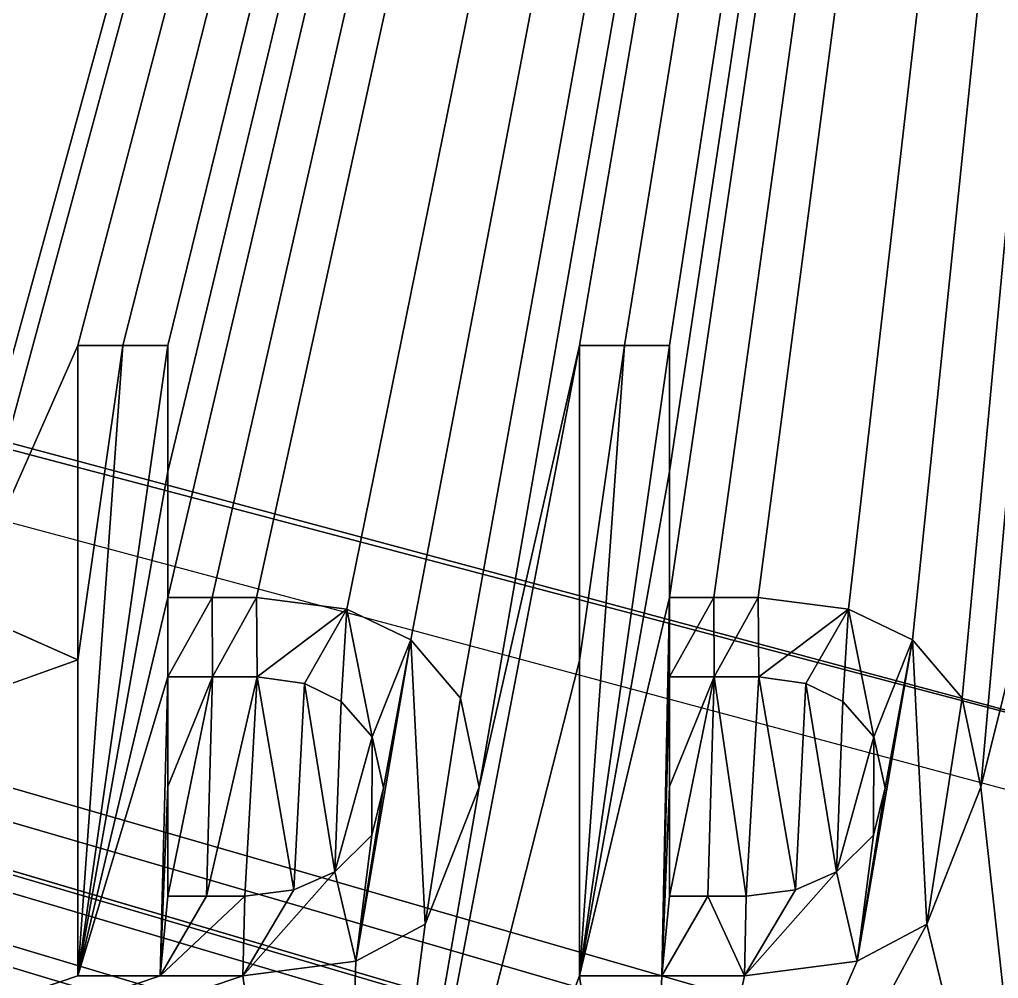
# Model space of a CAD drawing. Header units: millimetres. Extents: x -228 to 228, y -204 to 237.
# Drawn here: x -4.8 to -1.631, y -117.709 to -114.606 of the extents above; entities that cross this region are included whole.
import ezdxf

# ---------------------------------------------------------------- set-up
doc = ezdxf.new("R2010")
doc.units = ezdxf.units.MM
doc.header["$LTSCALE"] = 127.314815
for name, color, linetype in [('1', 7, 'CONTINUOUS'), ('1677', 7, 'CONTINUOUS'), ('1685', 7, 'CONTINUOUS'), ('1686', 7, 'CONTINUOUS'), ('1687', 7, 'CONTINUOUS'), ('1688', 7, 'CONTINUOUS'), ('1689', 7, 'CONTINUOUS'), ('1690', 7, 'CONTINUOUS'), ('1691', 7, 'CONTINUOUS'), ('1692', 7, 'CONTINUOUS'), ('1693', 7, 'CONTINUOUS'), ('1694', 7, 'CONTINUOUS'), ('1695', 7, 'CONTINUOUS'), ('1696', 7, 'CONTINUOUS'), ('1697', 7, 'CONTINUOUS'), ('1698', 7, 'CONTINUOUS'), ('1699', 7, 'CONTINUOUS'), ('1700', 7, 'CONTINUOUS'), ('1701', 7, 'CONTINUOUS'), ('1702', 7, 'CONTINUOUS'), ('1703', 7, 'CONTINUOUS'), ('1704', 7, 'CONTINUOUS'), ('1705', 7, 'CONTINUOUS'), ('1706', 7, 'CONTINUOUS'), ('1707', 7, 'CONTINUOUS'), ('1708', 7, 'CONTINUOUS'), ('1709', 7, 'CONTINUOUS'), ('1710', 7, 'CONTINUOUS'), ('1711', 7, 'CONTINUOUS'), ('1712', 7, 'CONTINUOUS'), ('1713', 7, 'CONTINUOUS'), ('1714', 7, 'CONTINUOUS'), ('1783', 7, 'CONTINUOUS'), ('1798', 7, 'CONTINUOUS'), ('28', 7, 'CONTINUOUS'), ('54', 7, 'CONTINUOUS'), ('605', 7, 'CONTINUOUS')]:
    doc.layers.add(name, color=color, linetype=linetype)

msp = doc.modelspace()

# ---------------------------------------------------------------- linework, layer by layer
at = {"layer": '1', "color": 5, "linetype": 'Continuous'}
for points in [[(-46.6587, -149.7844, 1032.7733), (0, -151.9445, 1033.2844), (-24.976, -93.2118, 1037.8927), (-46.6587, -149.7844, 1032.7733)], [(-24.976, -93.2118, 1037.8927), (0, -151.9445, 1033.2844), (0, -96.5, 1037.8927), (-24.976, -93.2118, 1037.8927)]]:
    msp.add_3dface(points, dxfattribs=at)
at = {"layer": '1677', "color": 5, "linetype": 'Continuous'}
for points in [[(-4.3198, -115.6613, 1028.3033), (-4.3198, -116.0688, 1028.2715), (-4.6118, -117.7, 1028.1425), (-4.3198, -115.6613, 1028.3033)], [(-4.4658, -115.6613, 1028.3028), (-4.3198, -115.6613, 1028.3033), (-4.6118, -117.7, 1028.1425), (-4.4658, -115.6613, 1028.3028)], [(-4.6118, -115.6613, 1028.3024), (-4.4658, -115.6613, 1028.3028), (-4.6118, -116.6775, 1028.223), (-4.6118, -115.6613, 1028.3024)], [(-4.6118, -116.6775, 1028.223), (-4.4658, -115.6613, 1028.3028), (-4.6118, -117.7, 1028.1425), (-4.6118, -116.6775, 1028.223)], [(-2.6958, -115.6613, 1028.3071), (-2.6958, -116.0688, 1028.2754), (-2.9879, -117.7, 1028.1466), (-2.6958, -115.6613, 1028.3071)], [(-2.8419, -115.6613, 1028.3068), (-2.6958, -115.6613, 1028.3071), (-2.9879, -117.7, 1028.1466), (-2.8419, -115.6613, 1028.3068)], [(-2.9879, -115.6613, 1028.3065), (-2.8419, -115.6613, 1028.3068), (-2.9879, -116.6807, 1028.2269), (-2.9879, -115.6613, 1028.3065)], [(-2.9879, -116.6807, 1028.2269), (-2.8419, -115.6613, 1028.3068), (-2.9879, -117.7, 1028.1466), (-2.9879, -116.6807, 1028.2269)], [(-4.3198, -116.0688, 1028.2715), (-4.3198, -116.4762, 1028.2397), (-4.6118, -117.7, 1028.1425), (-4.3198, -116.0688, 1028.2715)], [(-2.6958, -116.0688, 1028.2754), (-2.6958, -116.4762, 1028.2435), (-2.9879, -117.7, 1028.1466), (-2.6958, -116.0688, 1028.2754)], [(-4.6118, -117.7, 1028.1425), (-4.3198, -116.4762, 1028.2397), (-4.3198, -116.7332, 1028.2195), (-4.6118, -117.7, 1028.1425)], [(-4.3198, -116.4762, 1028.2397), (-4.1766, -116.4762, 1028.2401), (-4.3198, -116.7332, 1028.2195), (-4.3198, -116.4762, 1028.2397)], [(-4.3198, -116.7332, 1028.2195), (-4.1766, -116.4762, 1028.2401), (-4.1752, -116.7332, 1028.2199), (-4.3198, -116.7332, 1028.2195)], [(-4.1766, -116.4762, 1028.2401), (-4.0335, -116.4762, 1028.2405), (-4.1752, -116.7332, 1028.2199), (-4.1766, -116.4762, 1028.2401)], [(-4.1752, -116.7332, 1028.2199), (-4.0335, -116.4762, 1028.2405), (-4.0306, -116.7332, 1028.2203), (-4.1752, -116.7332, 1028.2199)], [(-4.0335, -116.4762, 1028.2405), (-3.7405, -116.514, 1028.2383), (-4.0306, -116.7332, 1028.2203), (-4.0335, -116.4762, 1028.2405)], [(-2.9879, -117.7, 1028.1466), (-2.6958, -116.4762, 1028.2435), (-2.7207, -117.7, 1028.1471), (-2.9879, -117.7, 1028.1466)], [(-2.7207, -117.7, 1028.1471), (-2.6958, -116.4762, 1028.2435), (-2.6958, -116.7332, 1028.2234), (-2.7207, -117.7, 1028.1471)], [(-2.6958, -116.4762, 1028.2435), (-2.5527, -116.4762, 1028.2438), (-2.6958, -116.7332, 1028.2234), (-2.6958, -116.4762, 1028.2435)], [(-2.6958, -116.7332, 1028.2234), (-2.5527, -116.4762, 1028.2438), (-2.5513, -116.7332, 1028.2236), (-2.6958, -116.7332, 1028.2234)], [(-2.5527, -116.4762, 1028.2438), (-2.4096, -116.4762, 1028.244), (-2.5513, -116.7332, 1028.2236), (-2.5527, -116.4762, 1028.2438)], [(-2.5513, -116.7332, 1028.2236), (-2.4096, -116.4762, 1028.244), (-2.4067, -116.7332, 1028.2239), (-2.5513, -116.7332, 1028.2236)], [(-2.4096, -116.4762, 1028.244), (-2.1166, -116.514, 1028.2415), (-2.4067, -116.7332, 1028.2239), (-2.4096, -116.4762, 1028.244)], [(-4.0306, -116.7332, 1028.2203), (-3.7405, -116.514, 1028.2383), (-3.8782, -116.7547, 1028.2191), (-4.0306, -116.7332, 1028.2203)], [(-3.8782, -116.7547, 1028.2191), (-3.7405, -116.514, 1028.2383), (-3.7593, -116.8126, 1028.2148), (-3.8782, -116.7547, 1028.2191)], [(-3.7593, -116.8126, 1028.2148), (-3.7405, -116.514, 1028.2383), (-3.6582, -116.927, 1028.2061), (-3.7593, -116.8126, 1028.2148)], [(-3.7405, -116.514, 1028.2383), (-3.5338, -116.6132, 1028.231), (-3.6582, -116.927, 1028.2061), (-3.7405, -116.514, 1028.2383)], [(-2.4067, -116.7332, 1028.2239), (-2.1166, -116.514, 1028.2415), (-2.2543, -116.7547, 1028.2224), (-2.4067, -116.7332, 1028.2239)], [(-2.2543, -116.7547, 1028.2224), (-2.1166, -116.514, 1028.2415), (-2.1354, -116.8126, 1028.218), (-2.2543, -116.7547, 1028.2224)], [(-2.1354, -116.8126, 1028.218), (-2.1166, -116.514, 1028.2415), (-2.0342, -116.927, 1028.2092), (-2.1354, -116.8126, 1028.218)], [(-2.1166, -116.514, 1028.2415), (-1.9099, -116.6132, 1028.234), (-2.0342, -116.927, 1028.2092), (-2.1166, -116.514, 1028.2415)], [(-3.7121, -117.6527, 1028.1487), (-3.5338, -116.6132, 1028.231), (-3.4874, -117.5331, 1028.1587), (-3.7121, -117.6527, 1028.1487)], [(-3.5338, -116.6132, 1028.231), (-3.7121, -117.6527, 1028.1487), (-3.6217, -117.0925, 1028.1932), (-3.5338, -116.6132, 1028.231)], [(-3.6582, -116.927, 1028.2061), (-3.5338, -116.6132, 1028.231), (-3.6217, -117.0925, 1028.1932), (-3.6582, -116.927, 1028.2061)], [(-3.4874, -117.5331, 1028.1587), (-3.5338, -116.6132, 1028.231), (-3.3729, -116.8025, 1028.2165), (-3.4874, -117.5331, 1028.1587)], [(-2.0882, -117.6527, 1028.1519), (-1.9099, -116.6132, 1028.234), (-1.8635, -117.5331, 1028.1616), (-2.0882, -117.6527, 1028.1519)], [(-1.9099, -116.6132, 1028.234), (-2.0882, -117.6527, 1028.1519), (-1.9978, -117.0925, 1028.1962), (-1.9099, -116.6132, 1028.234)], [(-2.0342, -116.927, 1028.2092), (-1.9099, -116.6132, 1028.234), (-1.9978, -117.0925, 1028.1962), (-2.0342, -116.927, 1028.2092)], [(-1.8635, -117.5331, 1028.1616), (-1.9099, -116.6132, 1028.234), (-1.749, -116.8025, 1028.2193), (-1.8635, -117.5331, 1028.1616)], [(-4.3446, -117.7, 1028.1433), (-4.6118, -117.7, 1028.1425), (-4.3198, -116.7332, 1028.2195), (-4.3446, -117.7, 1028.1433)], [(-4.3446, -117.7, 1028.1433), (-4.3198, -116.7332, 1028.2195), (-4.3198, -117.0881, 1028.1916), (-4.3446, -117.7, 1028.1433)], [(-2.7207, -117.7, 1028.1471), (-2.6958, -116.7332, 1028.2234), (-2.6958, -117.0881, 1028.1955), (-2.7207, -117.7, 1028.1471)], [(-3.3121, -117.0896, 1028.1941), (-3.4874, -117.5331, 1028.1587), (-3.3729, -116.8025, 1028.2165), (-3.3121, -117.0896, 1028.1941)], [(-1.6882, -117.0896, 1028.1968), (-1.8635, -117.5331, 1028.1616), (-1.749, -116.8025, 1028.2193), (-1.6882, -117.0896, 1028.1968)], [(-4.3198, -117.443, 1028.1637), (-4.3446, -117.7, 1028.1433), (-4.3198, -117.0881, 1028.1916), (-4.3198, -117.443, 1028.1637)], [(-3.6217, -117.0925, 1028.1932), (-3.7121, -117.6527, 1028.1487), (-3.6598, -117.2458, 1028.181), (-3.6217, -117.0925, 1028.1932)], [(-2.6958, -117.443, 1028.1675), (-2.7207, -117.7, 1028.1471), (-2.6958, -117.0881, 1028.1955), (-2.6958, -117.443, 1028.1675)], [(-1.9978, -117.0925, 1028.1962), (-2.0882, -117.6527, 1028.1519), (-2.0359, -117.2458, 1028.1841), (-1.9978, -117.0925, 1028.1962)], [(-3.6598, -117.2458, 1028.181), (-3.7121, -117.6527, 1028.1487), (-3.7792, -117.3644, 1028.1713), (-3.6598, -117.2458, 1028.181)], [(-2.0359, -117.2458, 1028.1841), (-2.0882, -117.6527, 1028.1519), (-2.1553, -117.3644, 1028.1746), (-2.0359, -117.2458, 1028.1841)], [(-3.7121, -117.6527, 1028.1487), (-4.0773, -117.7, 1028.144), (-3.7792, -117.3644, 1028.1713), (-3.7121, -117.6527, 1028.1487)], [(-3.7792, -117.3644, 1028.1713), (-4.0773, -117.7, 1028.144), (-3.9118, -117.4223, 1028.1664), (-3.7792, -117.3644, 1028.1713)], [(-2.0882, -117.6527, 1028.1519), (-2.4534, -117.7, 1028.1476), (-2.1553, -117.3644, 1028.1746), (-2.0882, -117.6527, 1028.1519)], [(-2.1553, -117.3644, 1028.1746), (-2.4534, -117.7, 1028.1476), (-2.2878, -117.4223, 1028.1698), (-2.1553, -117.3644, 1028.1746)], [(-3.9118, -117.4223, 1028.1664), (-4.0773, -117.7, 1028.144), (-4.0715, -117.443, 1028.1644), (-3.9118, -117.4223, 1028.1664)], [(-2.2878, -117.4223, 1028.1698), (-2.4534, -117.7, 1028.1476), (-2.4476, -117.443, 1028.1679), (-2.2878, -117.4223, 1028.1698)], [(-4.0773, -117.7, 1028.144), (-4.3446, -117.7, 1028.1433), (-4.0715, -117.443, 1028.1644), (-4.0773, -117.7, 1028.144)], [(-4.0715, -117.443, 1028.1644), (-4.3446, -117.7, 1028.1433), (-4.1956, -117.443, 1028.164), (-4.0715, -117.443, 1028.1644)], [(-4.1956, -117.443, 1028.164), (-4.3446, -117.7, 1028.1433), (-4.3198, -117.443, 1028.1637), (-4.1956, -117.443, 1028.164)], [(-2.4534, -117.7, 1028.1476), (-2.7207, -117.7, 1028.1471), (-2.5717, -117.443, 1028.1677), (-2.4534, -117.7, 1028.1476)], [(-2.5717, -117.443, 1028.1677), (-2.7207, -117.7, 1028.1471), (-2.6958, -117.443, 1028.1675), (-2.5717, -117.443, 1028.1677)], [(-2.4476, -117.443, 1028.1679), (-2.4534, -117.7, 1028.1476), (-2.5717, -117.443, 1028.1677), (-2.4476, -117.443, 1028.1679)]]:
    msp.add_3dface(points, dxfattribs=at)
at = {"layer": '1685', "color": 5, "linetype": 'Continuous'}
for points in [[(-4.0335, -116.4762, 1028.3408), (-3.7405, -116.514, 1028.3386), (-4.0335, -116.4762, 1028.2906), (-4.0335, -116.4762, 1028.3408)], [(-3.7405, -116.514, 1028.3386), (-3.7405, -116.514, 1028.2383), (-4.0335, -116.4762, 1028.2405), (-3.7405, -116.514, 1028.3386)], [(-3.7405, -116.514, 1028.3386), (-4.0335, -116.4762, 1028.2405), (-4.0335, -116.4762, 1028.2906), (-3.7405, -116.514, 1028.3386)], [(-3.7405, -116.514, 1028.3386), (-3.5338, -116.6132, 1028.3313), (-3.7405, -116.514, 1028.2383), (-3.7405, -116.514, 1028.3386)], [(-3.7405, -116.514, 1028.2383), (-3.5338, -116.6132, 1028.3313), (-3.5338, -116.6132, 1028.2812), (-3.7405, -116.514, 1028.2383)], [(-3.5338, -116.6132, 1028.231), (-3.7405, -116.514, 1028.2383), (-3.5338, -116.6132, 1028.2812), (-3.5338, -116.6132, 1028.231)]]:
    msp.add_3dface(points, dxfattribs=at)
at = {"layer": '1686', "color": 5, "linetype": 'Continuous'}
for points in [[(-4.3198, -116.4762, 1028.34), (-4.1766, -116.4762, 1028.3404), (-4.3198, -116.4762, 1028.2397), (-4.3198, -116.4762, 1028.34)], [(-4.1766, -116.4762, 1028.3404), (-4.1766, -116.4762, 1028.2401), (-4.3198, -116.4762, 1028.2397), (-4.1766, -116.4762, 1028.3404)], [(-4.1766, -116.4762, 1028.3404), (-4.0335, -116.4762, 1028.3408), (-4.1766, -116.4762, 1028.2401), (-4.1766, -116.4762, 1028.3404)], [(-4.1766, -116.4762, 1028.2401), (-4.0335, -116.4762, 1028.3408), (-4.0335, -116.4762, 1028.2906), (-4.1766, -116.4762, 1028.2401)], [(-4.0335, -116.4762, 1028.2405), (-4.1766, -116.4762, 1028.2401), (-4.0335, -116.4762, 1028.2906), (-4.0335, -116.4762, 1028.2405)]]:
    msp.add_3dface(points, dxfattribs=at)
at = {"layer": '1687', "color": 5, "linetype": 'Continuous'}
for points in [[(-4.3198, -115.6613, 1028.4036), (-4.3198, -116.0688, 1028.3718), (-4.3198, -115.6613, 1028.3033), (-4.3198, -115.6613, 1028.4036)], [(-4.3198, -116.0688, 1028.3718), (-4.3198, -116.0688, 1028.2715), (-4.3198, -115.6613, 1028.3033), (-4.3198, -116.0688, 1028.3718)], [(-4.3198, -116.0688, 1028.3718), (-4.3198, -116.4762, 1028.34), (-4.3198, -116.0688, 1028.2715), (-4.3198, -116.0688, 1028.3718)], [(-4.3198, -116.4762, 1028.34), (-4.3198, -116.4762, 1028.2397), (-4.3198, -116.0688, 1028.2715), (-4.3198, -116.4762, 1028.34)]]:
    msp.add_3dface(points, dxfattribs=at)
at = {"layer": '1688', "color": 5, "linetype": 'Continuous'}
for points in [[(-4.6118, -115.6613, 1028.4027), (-4.4658, -115.6613, 1028.4031), (-4.6118, -115.6613, 1028.3024), (-4.6118, -115.6613, 1028.4027)], [(-4.4658, -115.6613, 1028.4031), (-4.4658, -115.6613, 1028.3028), (-4.6118, -115.6613, 1028.3024), (-4.4658, -115.6613, 1028.4031)], [(-4.4658, -115.6613, 1028.4031), (-4.3198, -115.6613, 1028.4036), (-4.4658, -115.6613, 1028.3028), (-4.4658, -115.6613, 1028.4031)], [(-4.3198, -115.6613, 1028.4036), (-4.3198, -115.6613, 1028.3033), (-4.4658, -115.6613, 1028.3028), (-4.3198, -115.6613, 1028.4036)]]:
    msp.add_3dface(points, dxfattribs=at)
at = {"layer": '1689', "color": 5, "linetype": 'Continuous'}
for points in [[(-4.6118, -116.6775, 1028.3233), (-4.6118, -115.6613, 1028.4027), (-4.6118, -116.6775, 1028.223), (-4.6118, -116.6775, 1028.3233)], [(-4.6118, -115.6613, 1028.4027), (-4.6118, -115.6613, 1028.3024), (-4.6118, -116.6775, 1028.223), (-4.6118, -115.6613, 1028.4027)], [(-4.6118, -117.7, 1028.2428), (-4.6118, -116.6775, 1028.3233), (-4.6118, -117.7, 1028.1425), (-4.6118, -117.7, 1028.2428)], [(-4.6118, -116.6775, 1028.3233), (-4.6118, -116.6775, 1028.223), (-4.6118, -117.7, 1028.1425), (-4.6118, -116.6775, 1028.3233)]]:
    msp.add_3dface(points, dxfattribs=at)
at = {"layer": '1690', "color": 5, "linetype": 'Continuous'}
for points in [[(-4.3446, -117.7, 1028.2436), (-4.6118, -117.7, 1028.2428), (-4.3446, -117.7, 1028.1433), (-4.3446, -117.7, 1028.2436)], [(-4.6118, -117.7, 1028.2428), (-4.6118, -117.7, 1028.1425), (-4.3446, -117.7, 1028.1433), (-4.6118, -117.7, 1028.2428)], [(-4.0773, -117.7, 1028.2443), (-4.3446, -117.7, 1028.2436), (-4.0773, -117.7, 1028.1942), (-4.0773, -117.7, 1028.2443)], [(-4.3446, -117.7, 1028.2436), (-4.3446, -117.7, 1028.1433), (-4.0773, -117.7, 1028.144), (-4.3446, -117.7, 1028.2436)], [(-4.3446, -117.7, 1028.2436), (-4.0773, -117.7, 1028.144), (-4.0773, -117.7, 1028.1942), (-4.3446, -117.7, 1028.2436)]]:
    msp.add_3dface(points, dxfattribs=at)
at = {"layer": '1691', "color": 5, "linetype": 'Continuous'}
for points in [[(-3.3121, -117.0896, 1028.2944), (-3.4874, -117.5331, 1028.259), (-3.3121, -117.0896, 1028.2442), (-3.3121, -117.0896, 1028.2944)], [(-3.4874, -117.5331, 1028.259), (-3.4874, -117.5331, 1028.1587), (-3.3121, -117.0896, 1028.1941), (-3.4874, -117.5331, 1028.259)], [(-3.4874, -117.5331, 1028.259), (-3.3121, -117.0896, 1028.1941), (-3.3121, -117.0896, 1028.2442), (-3.4874, -117.5331, 1028.259)], [(-3.4874, -117.5331, 1028.259), (-3.7121, -117.6527, 1028.249), (-3.4874, -117.5331, 1028.1587), (-3.4874, -117.5331, 1028.259)], [(-3.7121, -117.6527, 1028.249), (-3.7121, -117.6527, 1028.1487), (-3.4874, -117.5331, 1028.1587), (-3.7121, -117.6527, 1028.249)], [(-3.7121, -117.6527, 1028.249), (-4.0773, -117.7, 1028.2443), (-3.7121, -117.6527, 1028.1487), (-3.7121, -117.6527, 1028.249)], [(-3.7121, -117.6527, 1028.1487), (-4.0773, -117.7, 1028.2443), (-4.0773, -117.7, 1028.1942), (-3.7121, -117.6527, 1028.1487)], [(-4.0773, -117.7, 1028.144), (-3.7121, -117.6527, 1028.1487), (-4.0773, -117.7, 1028.1942), (-4.0773, -117.7, 1028.144)]]:
    msp.add_3dface(points, dxfattribs=at)
at = {"layer": '1692', "color": 5, "linetype": 'Continuous'}
for points in [[(-3.5338, -116.6132, 1028.3313), (-3.3729, -116.8025, 1028.3168), (-3.5338, -116.6132, 1028.2812), (-3.5338, -116.6132, 1028.3313)], [(-3.5338, -116.6132, 1028.231), (-3.3729, -116.8025, 1028.3168), (-3.3729, -116.8025, 1028.2165), (-3.5338, -116.6132, 1028.231)], [(-3.3729, -116.8025, 1028.3168), (-3.5338, -116.6132, 1028.231), (-3.5338, -116.6132, 1028.2812), (-3.3729, -116.8025, 1028.3168)], [(-3.3729, -116.8025, 1028.3168), (-3.3121, -117.0896, 1028.2944), (-3.3729, -116.8025, 1028.2165), (-3.3729, -116.8025, 1028.3168)], [(-3.3729, -116.8025, 1028.2165), (-3.3121, -117.0896, 1028.2944), (-3.3121, -117.0896, 1028.2442), (-3.3729, -116.8025, 1028.2165)], [(-3.3121, -117.0896, 1028.1941), (-3.3729, -116.8025, 1028.2165), (-3.3121, -117.0896, 1028.2442), (-3.3121, -117.0896, 1028.1941)]]:
    msp.add_3dface(points, dxfattribs=at)
at = {"layer": '1693', "color": 5, "linetype": 'Continuous'}
for points in [[(-4.1752, -116.7332, 1028.3203), (-4.3198, -116.7332, 1028.3198), (-4.1752, -116.7332, 1028.2199), (-4.1752, -116.7332, 1028.3203)], [(-4.3198, -116.7332, 1028.3198), (-4.3198, -116.7332, 1028.2195), (-4.1752, -116.7332, 1028.2199), (-4.3198, -116.7332, 1028.3198)], [(-4.0306, -116.7332, 1028.3206), (-4.1752, -116.7332, 1028.3203), (-4.0306, -116.7332, 1028.2705), (-4.0306, -116.7332, 1028.3206)], [(-4.1752, -116.7332, 1028.3203), (-4.1752, -116.7332, 1028.2199), (-4.0306, -116.7332, 1028.2203), (-4.1752, -116.7332, 1028.3203)], [(-4.1752, -116.7332, 1028.3203), (-4.0306, -116.7332, 1028.2203), (-4.0306, -116.7332, 1028.2705), (-4.1752, -116.7332, 1028.3203)]]:
    msp.add_3dface(points, dxfattribs=at)
at = {"layer": '1694', "color": 5, "linetype": 'Continuous'}
for points in [[(-3.8782, -116.7547, 1028.3194), (-4.0306, -116.7332, 1028.3206), (-3.8782, -116.7547, 1028.2191), (-3.8782, -116.7547, 1028.3194)], [(-3.8782, -116.7547, 1028.2191), (-4.0306, -116.7332, 1028.3206), (-4.0306, -116.7332, 1028.2705), (-3.8782, -116.7547, 1028.2191)], [(-4.0306, -116.7332, 1028.2203), (-3.8782, -116.7547, 1028.2191), (-4.0306, -116.7332, 1028.2705), (-4.0306, -116.7332, 1028.2203)], [(-3.7593, -116.8126, 1028.3151), (-3.8782, -116.7547, 1028.3194), (-3.7593, -116.8126, 1028.2649), (-3.7593, -116.8126, 1028.3151)], [(-3.8782, -116.7547, 1028.3194), (-3.8782, -116.7547, 1028.2191), (-3.7593, -116.8126, 1028.2148), (-3.8782, -116.7547, 1028.3194)], [(-3.8782, -116.7547, 1028.3194), (-3.7593, -116.8126, 1028.2148), (-3.7593, -116.8126, 1028.2649), (-3.8782, -116.7547, 1028.3194)]]:
    msp.add_3dface(points, dxfattribs=at)
at = {"layer": '1695', "color": 5, "linetype": 'Continuous'}
for points in [[(-3.6582, -116.927, 1028.3064), (-3.7593, -116.8126, 1028.3151), (-3.6582, -116.927, 1028.2061), (-3.6582, -116.927, 1028.3064)], [(-3.6582, -116.927, 1028.2061), (-3.7593, -116.8126, 1028.3151), (-3.7593, -116.8126, 1028.2649), (-3.6582, -116.927, 1028.2061)], [(-3.7593, -116.8126, 1028.2148), (-3.6582, -116.927, 1028.2061), (-3.7593, -116.8126, 1028.2649), (-3.7593, -116.8126, 1028.2148)], [(-3.6217, -117.0925, 1028.2935), (-3.6582, -116.927, 1028.3064), (-3.6217, -117.0925, 1028.2433), (-3.6217, -117.0925, 1028.2935)], [(-3.6582, -116.927, 1028.3064), (-3.6582, -116.927, 1028.2061), (-3.6217, -117.0925, 1028.1932), (-3.6582, -116.927, 1028.3064)], [(-3.6582, -116.927, 1028.3064), (-3.6217, -117.0925, 1028.1932), (-3.6217, -117.0925, 1028.2433), (-3.6582, -116.927, 1028.3064)]]:
    msp.add_3dface(points, dxfattribs=at)
at = {"layer": '1696', "color": 5, "linetype": 'Continuous'}
for points in [[(-3.6598, -117.2458, 1028.2813), (-3.6217, -117.0925, 1028.2935), (-3.6598, -117.2458, 1028.181), (-3.6598, -117.2458, 1028.2813)], [(-3.6598, -117.2458, 1028.181), (-3.6217, -117.0925, 1028.2935), (-3.6217, -117.0925, 1028.2433), (-3.6598, -117.2458, 1028.181)], [(-3.6217, -117.0925, 1028.1932), (-3.6598, -117.2458, 1028.181), (-3.6217, -117.0925, 1028.2433), (-3.6217, -117.0925, 1028.1932)], [(-3.7792, -117.3644, 1028.2716), (-3.6598, -117.2458, 1028.2813), (-3.7792, -117.3644, 1028.2215), (-3.7792, -117.3644, 1028.2716)], [(-3.6598, -117.2458, 1028.2813), (-3.6598, -117.2458, 1028.181), (-3.7792, -117.3644, 1028.1713), (-3.6598, -117.2458, 1028.2813)], [(-3.6598, -117.2458, 1028.2813), (-3.7792, -117.3644, 1028.1713), (-3.7792, -117.3644, 1028.2215), (-3.6598, -117.2458, 1028.2813)]]:
    msp.add_3dface(points, dxfattribs=at)
at = {"layer": '1697', "color": 5, "linetype": 'Continuous'}
for points in [[(-3.9118, -117.4223, 1028.2667), (-3.7792, -117.3644, 1028.2716), (-3.9118, -117.4223, 1028.1664), (-3.9118, -117.4223, 1028.2667)], [(-3.9118, -117.4223, 1028.1664), (-3.7792, -117.3644, 1028.2716), (-3.7792, -117.3644, 1028.2215), (-3.9118, -117.4223, 1028.1664)], [(-3.7792, -117.3644, 1028.1713), (-3.9118, -117.4223, 1028.1664), (-3.7792, -117.3644, 1028.2215), (-3.7792, -117.3644, 1028.1713)], [(-4.0715, -117.443, 1028.2647), (-3.9118, -117.4223, 1028.2667), (-4.0715, -117.443, 1028.2145), (-4.0715, -117.443, 1028.2647)], [(-3.9118, -117.4223, 1028.2667), (-3.9118, -117.4223, 1028.1664), (-4.0715, -117.443, 1028.1644), (-3.9118, -117.4223, 1028.2667)], [(-3.9118, -117.4223, 1028.2667), (-4.0715, -117.443, 1028.1644), (-4.0715, -117.443, 1028.2145), (-3.9118, -117.4223, 1028.2667)]]:
    msp.add_3dface(points, dxfattribs=at)
at = {"layer": '1698', "color": 5, "linetype": 'Continuous'}
for points in [[(-4.3198, -117.443, 1028.264), (-4.1956, -117.443, 1028.2643), (-4.3198, -117.443, 1028.1637), (-4.3198, -117.443, 1028.264)], [(-4.1956, -117.443, 1028.2643), (-4.1956, -117.443, 1028.164), (-4.3198, -117.443, 1028.1637), (-4.1956, -117.443, 1028.2643)], [(-4.1956, -117.443, 1028.2643), (-4.0715, -117.443, 1028.2647), (-4.1956, -117.443, 1028.164), (-4.1956, -117.443, 1028.2643)], [(-4.1956, -117.443, 1028.164), (-4.0715, -117.443, 1028.2647), (-4.0715, -117.443, 1028.2145), (-4.1956, -117.443, 1028.164)], [(-4.0715, -117.443, 1028.1644), (-4.1956, -117.443, 1028.164), (-4.0715, -117.443, 1028.2145), (-4.0715, -117.443, 1028.1644)]]:
    msp.add_3dface(points, dxfattribs=at)
at = {"layer": '1699', "color": 5, "linetype": 'Continuous'}
for points in [[(-4.3198, -116.7332, 1028.3198), (-4.3198, -117.0881, 1028.2919), (-4.3198, -116.7332, 1028.2195), (-4.3198, -116.7332, 1028.3198)], [(-4.3198, -116.7332, 1028.2195), (-4.3198, -117.0881, 1028.2919), (-4.3198, -117.0881, 1028.1916), (-4.3198, -116.7332, 1028.2195)], [(-4.3198, -117.0881, 1028.2919), (-4.3198, -117.443, 1028.264), (-4.3198, -117.0881, 1028.1916), (-4.3198, -117.0881, 1028.2919)], [(-4.3198, -117.443, 1028.264), (-4.3198, -117.443, 1028.1637), (-4.3198, -117.0881, 1028.1916), (-4.3198, -117.443, 1028.264)]]:
    msp.add_3dface(points, dxfattribs=at)
at = {"layer": '1700', "color": 5, "linetype": 'Continuous'}
for points in [[(-2.4096, -116.4762, 1028.3443), (-2.1166, -116.514, 1028.3418), (-2.4096, -116.4762, 1028.2942), (-2.4096, -116.4762, 1028.3443)], [(-2.1166, -116.514, 1028.3418), (-2.1166, -116.514, 1028.2415), (-2.4096, -116.4762, 1028.244), (-2.1166, -116.514, 1028.3418)], [(-2.1166, -116.514, 1028.3418), (-2.4096, -116.4762, 1028.244), (-2.4096, -116.4762, 1028.2942), (-2.1166, -116.514, 1028.3418)], [(-2.1166, -116.514, 1028.3418), (-1.9099, -116.6132, 1028.3343), (-2.1166, -116.514, 1028.2415), (-2.1166, -116.514, 1028.3418)], [(-2.1166, -116.514, 1028.2415), (-1.9099, -116.6132, 1028.3343), (-1.9099, -116.6132, 1028.2841), (-2.1166, -116.514, 1028.2415)], [(-1.9099, -116.6132, 1028.234), (-2.1166, -116.514, 1028.2415), (-1.9099, -116.6132, 1028.2841), (-1.9099, -116.6132, 1028.234)]]:
    msp.add_3dface(points, dxfattribs=at)
at = {"layer": '1701', "color": 5, "linetype": 'Continuous'}
for points in [[(-2.6958, -116.4762, 1028.3438), (-2.5527, -116.4762, 1028.3441), (-2.6958, -116.4762, 1028.2435), (-2.6958, -116.4762, 1028.3438)], [(-2.5527, -116.4762, 1028.3441), (-2.5527, -116.4762, 1028.2438), (-2.6958, -116.4762, 1028.2435), (-2.5527, -116.4762, 1028.3441)], [(-2.5527, -116.4762, 1028.3441), (-2.4096, -116.4762, 1028.3443), (-2.5527, -116.4762, 1028.2438), (-2.5527, -116.4762, 1028.3441)], [(-2.5527, -116.4762, 1028.2438), (-2.4096, -116.4762, 1028.3443), (-2.4096, -116.4762, 1028.2942), (-2.5527, -116.4762, 1028.2438)], [(-2.4096, -116.4762, 1028.244), (-2.5527, -116.4762, 1028.2438), (-2.4096, -116.4762, 1028.2942), (-2.4096, -116.4762, 1028.244)]]:
    msp.add_3dface(points, dxfattribs=at)
at = {"layer": '1702', "color": 5, "linetype": 'Continuous'}
for points in [[(-2.6958, -115.6613, 1028.4074), (-2.6958, -116.0688, 1028.3757), (-2.6958, -115.6613, 1028.3071), (-2.6958, -115.6613, 1028.4074)], [(-2.6958, -116.0688, 1028.3757), (-2.6958, -116.0688, 1028.2754), (-2.6958, -115.6613, 1028.3071), (-2.6958, -116.0688, 1028.3757)], [(-2.6958, -116.0688, 1028.3757), (-2.6958, -116.4762, 1028.3438), (-2.6958, -116.0688, 1028.2754), (-2.6958, -116.0688, 1028.3757)], [(-2.6958, -116.4762, 1028.3438), (-2.6958, -116.4762, 1028.2435), (-2.6958, -116.0688, 1028.2754), (-2.6958, -116.4762, 1028.3438)]]:
    msp.add_3dface(points, dxfattribs=at)
at = {"layer": '1703', "color": 5, "linetype": 'Continuous'}
for points in [[(-2.9879, -115.6613, 1028.4069), (-2.8419, -115.6613, 1028.4071), (-2.9879, -115.6613, 1028.3065), (-2.9879, -115.6613, 1028.4069)], [(-2.8419, -115.6613, 1028.4071), (-2.8419, -115.6613, 1028.3068), (-2.9879, -115.6613, 1028.3065), (-2.8419, -115.6613, 1028.4071)], [(-2.8419, -115.6613, 1028.4071), (-2.6958, -115.6613, 1028.4074), (-2.8419, -115.6613, 1028.3068), (-2.8419, -115.6613, 1028.4071)], [(-2.6958, -115.6613, 1028.4074), (-2.6958, -115.6613, 1028.3071), (-2.8419, -115.6613, 1028.3068), (-2.6958, -115.6613, 1028.4074)]]:
    msp.add_3dface(points, dxfattribs=at)
at = {"layer": '1704', "color": 5, "linetype": 'Continuous'}
for points in [[(-2.9879, -116.6807, 1028.3272), (-2.9879, -115.6613, 1028.4069), (-2.9879, -116.6807, 1028.2269), (-2.9879, -116.6807, 1028.3272)], [(-2.9879, -115.6613, 1028.4069), (-2.9879, -115.6613, 1028.3065), (-2.9879, -116.6807, 1028.2269), (-2.9879, -115.6613, 1028.4069)], [(-2.9879, -117.7, 1028.2469), (-2.9879, -116.6807, 1028.3272), (-2.9879, -117.7, 1028.1466), (-2.9879, -117.7, 1028.2469)], [(-2.9879, -116.6807, 1028.3272), (-2.9879, -116.6807, 1028.2269), (-2.9879, -117.7, 1028.1466), (-2.9879, -116.6807, 1028.3272)]]:
    msp.add_3dface(points, dxfattribs=at)
at = {"layer": '1705', "color": 5, "linetype": 'Continuous'}
for points in [[(-2.7207, -117.7, 1028.2474), (-2.9879, -117.7, 1028.2469), (-2.7207, -117.7, 1028.1471), (-2.7207, -117.7, 1028.2474)], [(-2.9879, -117.7, 1028.2469), (-2.9879, -117.7, 1028.1466), (-2.7207, -117.7, 1028.1471), (-2.9879, -117.7, 1028.2469)], [(-2.4534, -117.7, 1028.2479), (-2.7207, -117.7, 1028.2474), (-2.4534, -117.7, 1028.1977), (-2.4534, -117.7, 1028.2479)], [(-2.7207, -117.7, 1028.2474), (-2.7207, -117.7, 1028.1471), (-2.4534, -117.7, 1028.1476), (-2.7207, -117.7, 1028.2474)], [(-2.7207, -117.7, 1028.2474), (-2.4534, -117.7, 1028.1476), (-2.4534, -117.7, 1028.1977), (-2.7207, -117.7, 1028.2474)]]:
    msp.add_3dface(points, dxfattribs=at)
at = {"layer": '1706', "color": 5, "linetype": 'Continuous'}
for points in [[(-1.6882, -117.0896, 1028.2971), (-1.8635, -117.5331, 1028.262), (-1.6882, -117.0896, 1028.247), (-1.6882, -117.0896, 1028.2971)], [(-1.8635, -117.5331, 1028.262), (-1.8635, -117.5331, 1028.1616), (-1.6882, -117.0896, 1028.1968), (-1.8635, -117.5331, 1028.262)], [(-1.8635, -117.5331, 1028.262), (-1.6882, -117.0896, 1028.1968), (-1.6882, -117.0896, 1028.247), (-1.8635, -117.5331, 1028.262)], [(-1.8635, -117.5331, 1028.262), (-2.0882, -117.6527, 1028.2522), (-1.8635, -117.5331, 1028.1616), (-1.8635, -117.5331, 1028.262)], [(-2.0882, -117.6527, 1028.2522), (-2.0882, -117.6527, 1028.1519), (-1.8635, -117.5331, 1028.1616), (-2.0882, -117.6527, 1028.2522)], [(-2.0882, -117.6527, 1028.2522), (-2.4534, -117.7, 1028.2479), (-2.0882, -117.6527, 1028.1519), (-2.0882, -117.6527, 1028.2522)], [(-2.0882, -117.6527, 1028.1519), (-2.4534, -117.7, 1028.2479), (-2.4534, -117.7, 1028.1977), (-2.0882, -117.6527, 1028.1519)], [(-2.4534, -117.7, 1028.1476), (-2.0882, -117.6527, 1028.1519), (-2.4534, -117.7, 1028.1977), (-2.4534, -117.7, 1028.1476)]]:
    msp.add_3dface(points, dxfattribs=at)
at = {"layer": '1707', "color": 5, "linetype": 'Continuous'}
for points in [[(-1.9099, -116.6132, 1028.3343), (-1.749, -116.8025, 1028.3196), (-1.9099, -116.6132, 1028.2841), (-1.9099, -116.6132, 1028.3343)], [(-1.9099, -116.6132, 1028.234), (-1.749, -116.8025, 1028.3196), (-1.749, -116.8025, 1028.2193), (-1.9099, -116.6132, 1028.234)], [(-1.749, -116.8025, 1028.3196), (-1.9099, -116.6132, 1028.234), (-1.9099, -116.6132, 1028.2841), (-1.749, -116.8025, 1028.3196)], [(-1.749, -116.8025, 1028.3196), (-1.6882, -117.0896, 1028.2971), (-1.749, -116.8025, 1028.2193), (-1.749, -116.8025, 1028.3196)], [(-1.749, -116.8025, 1028.2193), (-1.6882, -117.0896, 1028.2971), (-1.6882, -117.0896, 1028.247), (-1.749, -116.8025, 1028.2193)], [(-1.6882, -117.0896, 1028.1968), (-1.749, -116.8025, 1028.2193), (-1.6882, -117.0896, 1028.247), (-1.6882, -117.0896, 1028.1968)]]:
    msp.add_3dface(points, dxfattribs=at)
at = {"layer": '1708', "color": 5, "linetype": 'Continuous'}
for points in [[(-2.5513, -116.7332, 1028.3239), (-2.6958, -116.7332, 1028.3237), (-2.5513, -116.7332, 1028.2236), (-2.5513, -116.7332, 1028.3239)], [(-2.6958, -116.7332, 1028.3237), (-2.6958, -116.7332, 1028.2234), (-2.5513, -116.7332, 1028.2236), (-2.6958, -116.7332, 1028.3237)], [(-2.4067, -116.7332, 1028.3242), (-2.5513, -116.7332, 1028.3239), (-2.4067, -116.7332, 1028.274), (-2.4067, -116.7332, 1028.3242)], [(-2.5513, -116.7332, 1028.3239), (-2.5513, -116.7332, 1028.2236), (-2.4067, -116.7332, 1028.2239), (-2.5513, -116.7332, 1028.3239)], [(-2.5513, -116.7332, 1028.3239), (-2.4067, -116.7332, 1028.2239), (-2.4067, -116.7332, 1028.274), (-2.5513, -116.7332, 1028.3239)]]:
    msp.add_3dface(points, dxfattribs=at)
at = {"layer": '1709', "color": 5, "linetype": 'Continuous'}
for points in [[(-2.2543, -116.7547, 1028.3227), (-2.4067, -116.7332, 1028.3242), (-2.2543, -116.7547, 1028.2224), (-2.2543, -116.7547, 1028.3227)], [(-2.2543, -116.7547, 1028.2224), (-2.4067, -116.7332, 1028.3242), (-2.4067, -116.7332, 1028.274), (-2.2543, -116.7547, 1028.2224)], [(-2.4067, -116.7332, 1028.2239), (-2.2543, -116.7547, 1028.2224), (-2.4067, -116.7332, 1028.274), (-2.4067, -116.7332, 1028.2239)], [(-2.1354, -116.8126, 1028.3183), (-2.2543, -116.7547, 1028.3227), (-2.1354, -116.8126, 1028.2682), (-2.1354, -116.8126, 1028.3183)], [(-2.2543, -116.7547, 1028.3227), (-2.2543, -116.7547, 1028.2224), (-2.1354, -116.8126, 1028.218), (-2.2543, -116.7547, 1028.3227)], [(-2.2543, -116.7547, 1028.3227), (-2.1354, -116.8126, 1028.218), (-2.1354, -116.8126, 1028.2682), (-2.2543, -116.7547, 1028.3227)]]:
    msp.add_3dface(points, dxfattribs=at)
at = {"layer": '1710', "color": 5, "linetype": 'Continuous'}
for points in [[(-2.0342, -116.927, 1028.3095), (-2.1354, -116.8126, 1028.3183), (-2.0342, -116.927, 1028.2092), (-2.0342, -116.927, 1028.3095)], [(-2.0342, -116.927, 1028.2092), (-2.1354, -116.8126, 1028.3183), (-2.1354, -116.8126, 1028.2682), (-2.0342, -116.927, 1028.2092)], [(-2.1354, -116.8126, 1028.218), (-2.0342, -116.927, 1028.2092), (-2.1354, -116.8126, 1028.2682), (-2.1354, -116.8126, 1028.218)], [(-1.9978, -117.0925, 1028.2965), (-2.0342, -116.927, 1028.3095), (-1.9978, -117.0925, 1028.2463), (-1.9978, -117.0925, 1028.2965)], [(-2.0342, -116.927, 1028.3095), (-2.0342, -116.927, 1028.2092), (-1.9978, -117.0925, 1028.1962), (-2.0342, -116.927, 1028.3095)], [(-2.0342, -116.927, 1028.3095), (-1.9978, -117.0925, 1028.1962), (-1.9978, -117.0925, 1028.2463), (-2.0342, -116.927, 1028.3095)]]:
    msp.add_3dface(points, dxfattribs=at)
at = {"layer": '1711', "color": 5, "linetype": 'Continuous'}
for points in [[(-2.0359, -117.2458, 1028.2844), (-1.9978, -117.0925, 1028.2965), (-2.0359, -117.2458, 1028.1841), (-2.0359, -117.2458, 1028.2844)], [(-2.0359, -117.2458, 1028.1841), (-1.9978, -117.0925, 1028.2965), (-1.9978, -117.0925, 1028.2463), (-2.0359, -117.2458, 1028.1841)], [(-1.9978, -117.0925, 1028.1962), (-2.0359, -117.2458, 1028.1841), (-1.9978, -117.0925, 1028.2463), (-1.9978, -117.0925, 1028.1962)], [(-2.1553, -117.3644, 1028.2749), (-2.0359, -117.2458, 1028.2844), (-2.1553, -117.3644, 1028.2247), (-2.1553, -117.3644, 1028.2749)], [(-2.0359, -117.2458, 1028.2844), (-2.0359, -117.2458, 1028.1841), (-2.1553, -117.3644, 1028.1746), (-2.0359, -117.2458, 1028.2844)], [(-2.0359, -117.2458, 1028.2844), (-2.1553, -117.3644, 1028.1746), (-2.1553, -117.3644, 1028.2247), (-2.0359, -117.2458, 1028.2844)]]:
    msp.add_3dface(points, dxfattribs=at)
at = {"layer": '1712', "color": 5, "linetype": 'Continuous'}
for points in [[(-2.2878, -117.4223, 1028.2701), (-2.1553, -117.3644, 1028.2749), (-2.2878, -117.4223, 1028.1698), (-2.2878, -117.4223, 1028.2701)], [(-2.2878, -117.4223, 1028.1698), (-2.1553, -117.3644, 1028.2749), (-2.1553, -117.3644, 1028.2247), (-2.2878, -117.4223, 1028.1698)], [(-2.1553, -117.3644, 1028.1746), (-2.2878, -117.4223, 1028.1698), (-2.1553, -117.3644, 1028.2247), (-2.1553, -117.3644, 1028.1746)], [(-2.4476, -117.443, 1028.2682), (-2.2878, -117.4223, 1028.2701), (-2.4476, -117.443, 1028.2181), (-2.4476, -117.443, 1028.2682)], [(-2.2878, -117.4223, 1028.2701), (-2.2878, -117.4223, 1028.1698), (-2.4476, -117.443, 1028.1679), (-2.2878, -117.4223, 1028.2701)], [(-2.2878, -117.4223, 1028.2701), (-2.4476, -117.443, 1028.1679), (-2.4476, -117.443, 1028.2181), (-2.2878, -117.4223, 1028.2701)]]:
    msp.add_3dface(points, dxfattribs=at)
at = {"layer": '1713', "color": 5, "linetype": 'Continuous'}
for points in [[(-2.6958, -117.443, 1028.2678), (-2.5717, -117.443, 1028.268), (-2.6958, -117.443, 1028.1675), (-2.6958, -117.443, 1028.2678)], [(-2.5717, -117.443, 1028.268), (-2.5717, -117.443, 1028.1677), (-2.6958, -117.443, 1028.1675), (-2.5717, -117.443, 1028.268)], [(-2.5717, -117.443, 1028.268), (-2.4476, -117.443, 1028.2682), (-2.5717, -117.443, 1028.1677), (-2.5717, -117.443, 1028.268)], [(-2.5717, -117.443, 1028.1677), (-2.4476, -117.443, 1028.2682), (-2.4476, -117.443, 1028.2181), (-2.5717, -117.443, 1028.1677)], [(-2.4476, -117.443, 1028.1679), (-2.5717, -117.443, 1028.1677), (-2.4476, -117.443, 1028.2181), (-2.4476, -117.443, 1028.1679)]]:
    msp.add_3dface(points, dxfattribs=at)
at = {"layer": '1714', "color": 5, "linetype": 'Continuous'}
for points in [[(-2.6958, -116.7332, 1028.3237), (-2.6958, -117.0881, 1028.2958), (-2.6958, -116.7332, 1028.2234), (-2.6958, -116.7332, 1028.3237)], [(-2.6958, -116.7332, 1028.2234), (-2.6958, -117.0881, 1028.2958), (-2.6958, -117.0881, 1028.1955), (-2.6958, -116.7332, 1028.2234)], [(-2.6958, -117.0881, 1028.2958), (-2.6958, -117.443, 1028.2678), (-2.6958, -117.0881, 1028.1955), (-2.6958, -117.0881, 1028.2958)], [(-2.6958, -117.443, 1028.2678), (-2.6958, -117.443, 1028.1675), (-2.6958, -117.0881, 1028.1955), (-2.6958, -117.443, 1028.2678)]]:
    msp.add_3dface(points, dxfattribs=at)
at = {"layer": '1783', "color": 2, "linetype": 'Continuous'}
for points in [[(-3.7845, -123.475, 22), (-3.7845, -122.315, 22), (-58.6359, -101.5596, 22), (-3.7845, -123.475, 22)], [(-58.6359, -101.5596, 22), (-3.7845, -122.315, 22), (-3.3191, -119.6046, 22), (-58.6359, -101.5596, 22)], [(-3.7845, -123.475, 22), (-58.6359, -101.5596, 22), (-28.7657, -126.03, 22), (-3.7845, -123.475, 22)], [(0, -117.2711, 22), (-58.6359, -101.5596, 22), (-0.0398, -118.4742, 22), (0, -117.2711, 22)], [(-0.0398, -118.4742, 22), (-58.6359, -101.5596, 22), (-0.2994, -118.5203, 22), (-0.0398, -118.4742, 22)], [(-0.2994, -118.5203, 22), (-58.6359, -101.5596, 22), (-0.4696, -118.6397, 22), (-0.2994, -118.5203, 22)], [(-0.4696, -118.6397, 22), (-58.6359, -101.5596, 22), (-0.9939, -118.5, 22), (-0.4696, -118.6397, 22)], [(-0.9939, -118.5, 22), (-58.6359, -101.5596, 22), (-1.2088, -118.5, 22), (-0.9939, -118.5, 22)], [(-1.2088, -118.5, 22), (-58.6359, -101.5596, 22), (-1.8191, -118.5, 22), (-1.2088, -118.5, 22)], [(-1.8191, -118.5, 22), (-58.6359, -101.5596, 22), (-2.0641, -118.5, 22), (-1.8191, -118.5, 22)], [(-2.0641, -118.5, 22), (-58.6359, -101.5596, 22), (-3.3191, -118.4828, 22), (-2.0641, -118.5, 22)], [(-58.6359, -101.5596, 22), (-3.3191, -119.6046, 22), (-3.3191, -119.4155, 22), (-58.6359, -101.5596, 22)], [(-3.3191, -118.4828, 22), (-58.6359, -101.5596, 22), (-3.3191, -118.6719, 22), (-3.3191, -118.4828, 22)], [(-3.3191, -118.6719, 22), (-58.6359, -101.5596, 22), (-3.3191, -119.4155, 22), (-3.3191, -118.6719, 22)]]:
    msp.add_3dface(points, dxfattribs=at)
at = {"layer": '1798', "color": 2, "linetype": 'Continuous'}
for points in [[(-58.6359, -101.5596, 22), (0, -117.2711, 22), (-58.7639, -101.7822, 17.1), (-58.6359, -101.5596, 22)], [(-58.7639, -101.7822, 17.1), (0, -117.2711, 22), (0, -117.5279, 17.1), (-58.7639, -101.7822, 17.1)]]:
    msp.add_3dface(points, dxfattribs=at)
at = {"layer": '28', "color": 5, "linetype": 'Continuous'}
for points in [[(-46.6499, -149.5797, 1030.7831), (-24.976, -93.2118, 1035.8885), (0, -96.5, 1035.8885), (-46.6499, -149.5797, 1030.7831)], [(0, -151.7419, 1031.2947), (-46.6499, -149.5797, 1030.7831), (0, -96.5, 1035.8885), (0, -151.7419, 1031.2947)]]:
    msp.add_3dface(points, dxfattribs=at)
at = {"layer": '54', "color": 5, "linetype": 'Continuous'}
for points in [[(-25.3874, -94.747, 1029.6719), (0.0002, -98.0893, 1029.6719), (-6.4723, -115.638, 1028.3976), (-25.3874, -94.747, 1029.6719)], [(-6.4723, -115.638, 1028.3976), (0.0002, -98.0893, 1029.6719), (-5.7305, -115.9636, 1028.3753), (-6.4723, -115.638, 1028.3976)], [(0.0002, -98.0893, 1029.6719), (-4.9886, -116.2893, 1028.3525), (-5.7305, -115.9636, 1028.3753), (0.0002, -98.0893, 1029.6719)], [(-4.9886, -116.2893, 1028.3525), (0.0002, -98.0893, 1029.6719), (-4.9886, -116.5113, 1028.3352), (-4.9886, -116.2893, 1028.3525)], [(-4.9886, -116.5113, 1028.3352), (0.0002, -98.0893, 1029.6719), (-4.6118, -115.6613, 1028.4027), (-4.9886, -116.5113, 1028.3352)], [(-4.6118, -115.6613, 1028.4027), (0.0002, -98.0893, 1029.6719), (-4.4658, -115.6613, 1028.4031), (-4.6118, -115.6613, 1028.4027)], [(-4.4658, -115.6613, 1028.4031), (0.0002, -98.0893, 1029.6719), (-4.3198, -115.6613, 1028.4036), (-4.4658, -115.6613, 1028.4031)], [(-4.3198, -115.6613, 1028.4036), (0.0002, -98.0893, 1029.6719), (-4.3198, -116.0688, 1028.3718), (-4.3198, -115.6613, 1028.4036)], [(-4.3198, -116.0688, 1028.3718), (0.0002, -98.0893, 1029.6719), (-4.3198, -116.4762, 1028.34), (-4.3198, -116.0688, 1028.3718)], [(-4.3198, -116.4762, 1028.34), (0.0002, -98.0893, 1029.6719), (-4.1766, -116.4762, 1028.3404), (-4.3198, -116.4762, 1028.34)], [(-4.1766, -116.4762, 1028.3404), (0.0002, -98.0893, 1029.6719), (-4.0335, -116.4762, 1028.3408), (-4.1766, -116.4762, 1028.3404)], [(-4.0335, -116.4762, 1028.3408), (0.0002, -98.0893, 1029.6719), (-3.7405, -116.514, 1028.3386), (-4.0335, -116.4762, 1028.3408)], [(0.0002, -98.0893, 1029.6719), (-3.5338, -116.6132, 1028.3313), (-3.7405, -116.514, 1028.3386), (0.0002, -98.0893, 1029.6719)], [(-3.5338, -116.6132, 1028.3313), (0.0002, -98.0893, 1029.6719), (-3.3729, -116.8025, 1028.3168), (-3.5338, -116.6132, 1028.3313)], [(-3.3729, -116.8025, 1028.3168), (0.0002, -98.0893, 1029.6719), (-3.3121, -117.0896, 1028.2944), (-3.3729, -116.8025, 1028.3168)], [(-3.3121, -117.0896, 1028.2944), (0.0002, -98.0893, 1029.6719), (-2.9879, -115.6613, 1028.4069), (-3.3121, -117.0896, 1028.2944)], [(-2.9879, -115.6613, 1028.4069), (0.0002, -98.0893, 1029.6719), (-2.8419, -115.6613, 1028.4071), (-2.9879, -115.6613, 1028.4069)], [(-2.8419, -115.6613, 1028.4071), (0.0002, -98.0893, 1029.6719), (-2.6958, -115.6613, 1028.4074), (-2.8419, -115.6613, 1028.4071)], [(-2.6958, -115.6613, 1028.4074), (0.0002, -98.0893, 1029.6719), (-2.6958, -116.0688, 1028.3757), (-2.6958, -115.6613, 1028.4074)], [(-2.6958, -116.0688, 1028.3757), (0.0002, -98.0893, 1029.6719), (-2.6958, -116.4762, 1028.3438), (-2.6958, -116.0688, 1028.3757)], [(-2.6958, -116.4762, 1028.3438), (0.0002, -98.0893, 1029.6719), (-2.5527, -116.4762, 1028.3441), (-2.6958, -116.4762, 1028.3438)], [(-2.5527, -116.4762, 1028.3441), (0.0002, -98.0893, 1029.6719), (-2.4096, -116.4762, 1028.3443), (-2.5527, -116.4762, 1028.3441)], [(-2.4096, -116.4762, 1028.3443), (0.0002, -98.0893, 1029.6719), (-2.1166, -116.514, 1028.3418), (-2.4096, -116.4762, 1028.3443)], [(0.0002, -98.0893, 1029.6719), (-1.9099, -116.6132, 1028.3343), (-2.1166, -116.514, 1028.3418), (0.0002, -98.0893, 1029.6719)], [(-1.9099, -116.6132, 1028.3343), (0.0002, -98.0893, 1029.6719), (-1.749, -116.8025, 1028.3196), (-1.9099, -116.6132, 1028.3343)], [(-1.749, -116.8025, 1028.3196), (0.0002, -98.0893, 1029.6719), (-1.6882, -117.0896, 1028.2971), (-1.749, -116.8025, 1028.3196)], [(-1.6882, -117.0896, 1028.2971), (0.0002, -98.0893, 1029.6719), (-1.3319, -115.6613, 1028.4093), (-1.6882, -117.0896, 1028.2971)], [(-4.6118, -116.6775, 1028.3233), (-4.9886, -116.5113, 1028.3352), (-4.6118, -115.6613, 1028.4027), (-4.6118, -116.6775, 1028.3233)], [(-3.7822, -119.806, 1028.0769), (-3.3121, -117.0896, 1028.2944), (-2.9879, -115.6613, 1028.4069), (-3.7822, -119.806, 1028.0769)], [(-2.9879, -116.6807, 1028.3272), (-3.7822, -119.806, 1028.0769), (-2.9879, -115.6613, 1028.4069), (-2.9879, -116.6807, 1028.3272)], [(-1.4518, -119.23, 1028.1273), (-1.6882, -117.0896, 1028.2971), (-1.3319, -115.6613, 1028.4093), (-1.4518, -119.23, 1028.1273)], [(-55.6413, -135.0215, 1025.7353), (-4.9886, -116.5113, 1028.3352), (-4.6118, -116.6775, 1028.3233), (-55.6413, -135.0215, 1025.7353)], [(-4.6118, -117.7, 1028.2428), (-55.6413, -135.0215, 1025.7353), (-4.6118, -116.6775, 1028.3233), (-4.6118, -117.7, 1028.2428)], [(-2.9879, -117.7, 1028.2469), (-3.7822, -119.806, 1028.0769), (-2.9879, -116.6807, 1028.3272), (-2.9879, -117.7, 1028.2469)], [(-4.3198, -117.0881, 1028.2919), (-4.3198, -116.7332, 1028.3198), (-4.1752, -116.7332, 1028.3203), (-4.3198, -117.0881, 1028.2919)], [(-4.3198, -117.443, 1028.264), (-4.3198, -117.0881, 1028.2919), (-4.1752, -116.7332, 1028.3203), (-4.3198, -117.443, 1028.264)], [(-4.1956, -117.443, 1028.2643), (-4.3198, -117.443, 1028.264), (-4.1752, -116.7332, 1028.3203), (-4.1956, -117.443, 1028.2643)], [(-4.0715, -117.443, 1028.2647), (-4.1956, -117.443, 1028.2643), (-4.0306, -116.7332, 1028.3206), (-4.0715, -117.443, 1028.2647)], [(-4.0306, -116.7332, 1028.3206), (-4.1956, -117.443, 1028.2643), (-4.1752, -116.7332, 1028.3203), (-4.0306, -116.7332, 1028.3206)], [(-3.9118, -117.4223, 1028.2667), (-4.0715, -117.443, 1028.2647), (-4.0306, -116.7332, 1028.3206), (-3.9118, -117.4223, 1028.2667)], [(-3.8782, -116.7547, 1028.3194), (-3.9118, -117.4223, 1028.2667), (-4.0306, -116.7332, 1028.3206), (-3.8782, -116.7547, 1028.3194)], [(-2.6958, -117.0881, 1028.2958), (-2.6958, -116.7332, 1028.3237), (-2.5513, -116.7332, 1028.3239), (-2.6958, -117.0881, 1028.2958)], [(-2.6958, -117.443, 1028.2678), (-2.6958, -117.0881, 1028.2958), (-2.5513, -116.7332, 1028.3239), (-2.6958, -117.443, 1028.2678)], [(-2.5717, -117.443, 1028.268), (-2.6958, -117.443, 1028.2678), (-2.5513, -116.7332, 1028.3239), (-2.5717, -117.443, 1028.268)], [(-2.4476, -117.443, 1028.2682), (-2.5717, -117.443, 1028.268), (-2.5513, -116.7332, 1028.3239), (-2.4476, -117.443, 1028.2682)], [(-2.4067, -116.7332, 1028.3242), (-2.4476, -117.443, 1028.2682), (-2.5513, -116.7332, 1028.3239), (-2.4067, -116.7332, 1028.3242)], [(-2.2878, -117.4223, 1028.2701), (-2.4476, -117.443, 1028.2682), (-2.4067, -116.7332, 1028.3242), (-2.2878, -117.4223, 1028.2701)], [(-2.2543, -116.7547, 1028.3227), (-2.2878, -117.4223, 1028.2701), (-2.4067, -116.7332, 1028.3242), (-2.2543, -116.7547, 1028.3227)], [(-3.7792, -117.3644, 1028.2716), (-3.9118, -117.4223, 1028.2667), (-3.8782, -116.7547, 1028.3194), (-3.7792, -117.3644, 1028.2716)], [(-3.7593, -116.8126, 1028.3151), (-3.7792, -117.3644, 1028.2716), (-3.8782, -116.7547, 1028.3194), (-3.7593, -116.8126, 1028.3151)], [(-2.1553, -117.3644, 1028.2749), (-2.2878, -117.4223, 1028.2701), (-2.2543, -116.7547, 1028.3227), (-2.1553, -117.3644, 1028.2749)], [(-2.1354, -116.8126, 1028.3183), (-2.1553, -117.3644, 1028.2749), (-2.2543, -116.7547, 1028.3227), (-2.1354, -116.8126, 1028.3183)], [(-3.6582, -116.927, 1028.3064), (-3.7792, -117.3644, 1028.2716), (-3.7593, -116.8126, 1028.3151), (-3.6582, -116.927, 1028.3064)], [(-2.0342, -116.927, 1028.3095), (-2.1553, -117.3644, 1028.2749), (-2.1354, -116.8126, 1028.3183), (-2.0342, -116.927, 1028.3095)], [(-3.6598, -117.2458, 1028.2813), (-3.7792, -117.3644, 1028.2716), (-3.6582, -116.927, 1028.3064), (-3.6598, -117.2458, 1028.2813)], [(-3.6217, -117.0925, 1028.2935), (-3.6598, -117.2458, 1028.2813), (-3.6582, -116.927, 1028.3064), (-3.6217, -117.0925, 1028.2935)], [(-2.0359, -117.2458, 1028.2844), (-2.1553, -117.3644, 1028.2749), (-2.0342, -116.927, 1028.3095), (-2.0359, -117.2458, 1028.2844)], [(-1.9978, -117.0925, 1028.2965), (-2.0359, -117.2458, 1028.2844), (-2.0342, -116.927, 1028.3095), (-1.9978, -117.0925, 1028.2965)], [(-3.3121, -117.0896, 1028.2944), (-3.7822, -119.806, 1028.0769), (-3.4874, -117.5331, 1028.259), (-3.3121, -117.0896, 1028.2944)], [(-1.6882, -117.0896, 1028.2971), (-1.4518, -119.23, 1028.1273), (-1.8635, -117.5331, 1028.262), (-1.6882, -117.0896, 1028.2971)], [(-3.4874, -117.5331, 1028.259), (-3.7822, -119.806, 1028.0769), (-3.7121, -117.6527, 1028.249), (-3.4874, -117.5331, 1028.259)], [(-1.4518, -119.23, 1028.1273), (-2.7799, -119.23, 1028.1254), (-1.8635, -117.5331, 1028.262), (-1.4518, -119.23, 1028.1273)], [(-1.8635, -117.5331, 1028.262), (-2.7799, -119.23, 1028.1254), (-2.0882, -117.6527, 1028.2522), (-1.8635, -117.5331, 1028.262)], [(-3.7121, -117.6527, 1028.249), (-3.7822, -119.806, 1028.0769), (-4.0773, -117.7, 1028.2443), (-3.7121, -117.6527, 1028.249)], [(-2.0882, -117.6527, 1028.2522), (-2.7799, -119.23, 1028.1254), (-2.4534, -117.7, 1028.2479), (-2.0882, -117.6527, 1028.2522)], [(-3.7822, -119.806, 1028.0769), (-55.6413, -135.0215, 1025.7353), (-4.0773, -117.7, 1028.2443), (-3.7822, -119.806, 1028.0769)], [(-4.0773, -117.7, 1028.2443), (-55.6413, -135.0215, 1025.7353), (-4.3446, -117.7, 1028.2436), (-4.0773, -117.7, 1028.2443)], [(-4.3446, -117.7, 1028.2436), (-55.6413, -135.0215, 1025.7353), (-4.6118, -117.7, 1028.2428), (-4.3446, -117.7, 1028.2436)], [(-2.7799, -119.23, 1028.1254), (-3.7822, -119.806, 1028.0769), (-2.9879, -117.7, 1028.2469), (-2.7799, -119.23, 1028.1254)], [(-2.7207, -117.7, 1028.2474), (-2.7799, -119.23, 1028.1254), (-2.9879, -117.7, 1028.2469), (-2.7207, -117.7, 1028.2474)], [(-2.4534, -117.7, 1028.2479), (-2.7799, -119.23, 1028.1254), (-2.7207, -117.7, 1028.2474), (-2.4534, -117.7, 1028.2479)]]:
    msp.add_3dface(points, dxfattribs=at)
at = {"layer": '605', "color": 5, "linetype": 'Continuous'}
for points in [[(-46.699, -134.5637, 1029.0987), (0, -136.4814, 1029.6567), (-26.1407, -97.5585, 1032.4842), (-46.699, -134.5637, 1029.0987)], [(-26.1407, -97.5585, 1032.4842), (0, -136.4814, 1029.6567), (0, -101, 1032.4842), (-26.1407, -97.5585, 1032.4842)]]:
    msp.add_3dface(points, dxfattribs=at)

doc.saveas('drawing.dxf')
